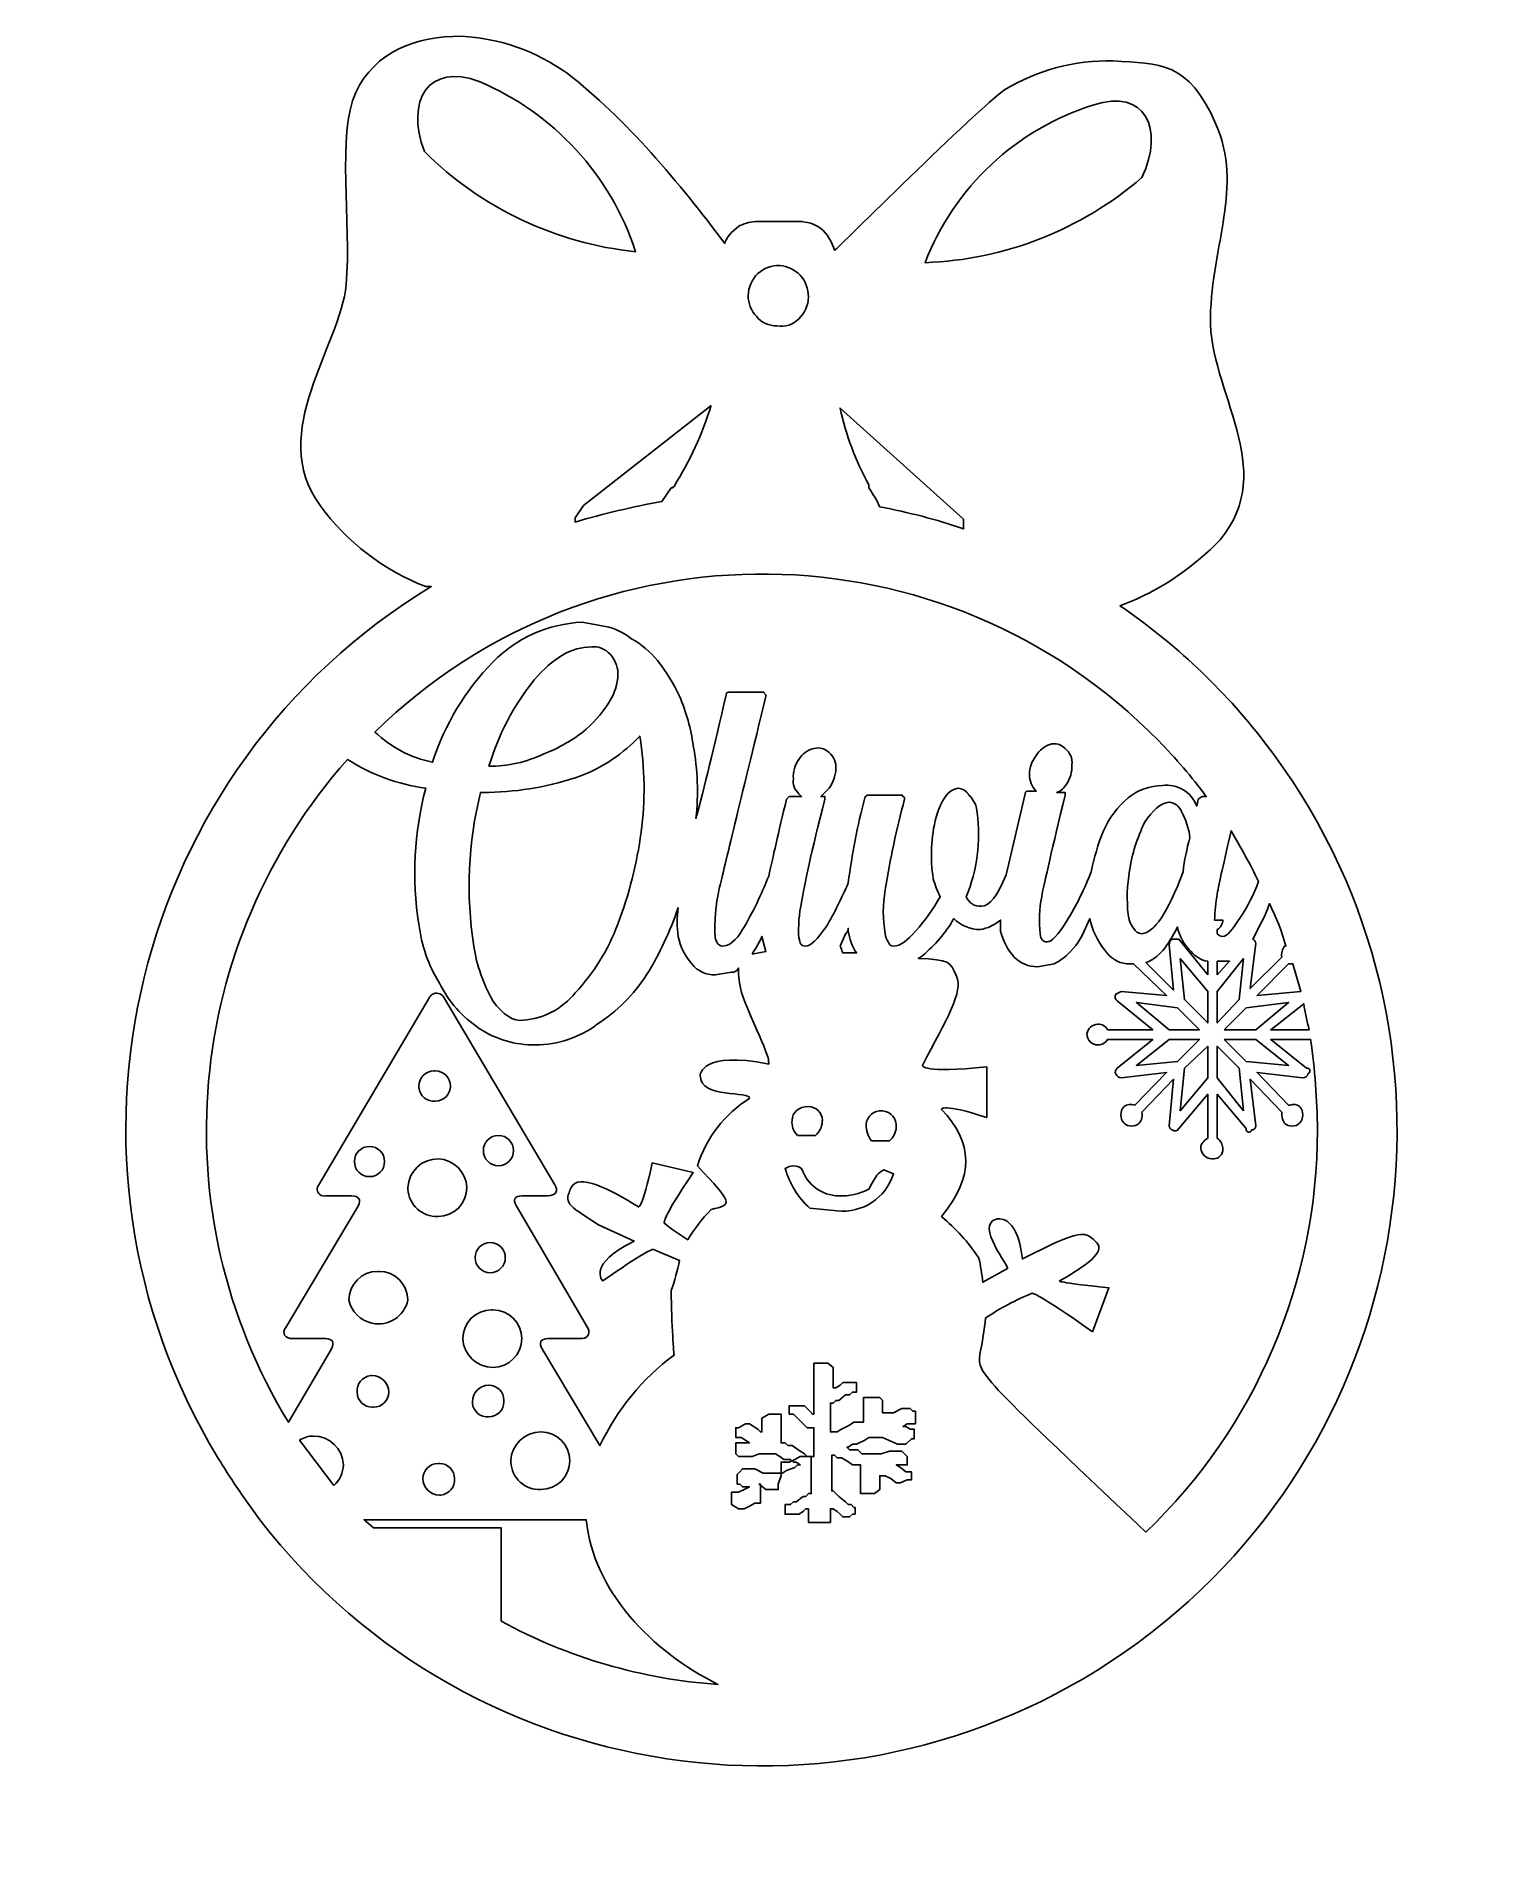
# Model space of a CAD drawing. Extents: x -6 to 99, y -6 to 126.
import ezdxf

# ---------------------------------------------------------------- set-up
doc = ezdxf.new("R2010")
doc.units = 0
doc.header["$MEASUREMENT"] = 0
doc.layers.add('LAYER_1', color=7, linetype='CONTINUOUS')

msp = doc.modelspace()

# ---------------------------------------------------------------- linework, layer by layer
at = {"layer": 'LAYER_1', "color": 178}
for points in [[(76.9, 58.9), (78.9, 56.5), (78.9, 54.2), (77.2, 55.9), (76.9, 58.9)], [(81.5, 58.9), (81.2, 55.9), (79.6, 54.2), (79.6, 56.5), (81.5, 58.9)], [(79.6, 57.7), (79.6, 58.7), (80.5, 58.7), (79.6, 57.7)], [(84.9, 58.5), (85.1, 58.5), (85.7, 56.5), (82.5, 56.2), (84.8, 58.5), (84.9, 58.5)], [(78.3, 53.7), (76.1, 53.7), (73.7, 55.7), (76.7, 55.3), (78.3, 53.7)], [(80.1, 53.7), (81.7, 55.3), (84.8, 55.7), (82.4, 53.7), (80.1, 53.7)], [(76.7, 51.4), (73.7, 51.1), (76.1, 53), (78.3, 53), (76.7, 51.4)], [(80.1, 53), (82.4, 53), (84.8, 51.1), (81.7, 51.4), (80.1, 53)], [(77.2, 50.9), (78.9, 52.5), (78.9, 50.2), (76.9, 47.8), (77.2, 50.9)], [(81.5, 47.8), (79.6, 50.2), (79.6, 52.5), (81.2, 50.9), (81.5, 47.8)], [(57.6, 25.2), (57.6, 25), (57, 25), (56.7, 24.8), (56.9, 24.8), (57.2, 24.6), (57.5, 24.6), (57.5, 23.9), (57.3, 23.9), (56.9, 23.5), (56.3, 23.5), (55.2, 24), (54.2, 24), (53.9, 23.8), (53.3, 23.5), (53, 23.5), (52.7, 23.3), (52.6, 23.3), (52.8, 23.1), (53.4, 23.1), (53.7, 22.8), (55.1, 22.8), (55.7, 23), (56.6, 23), (56.8, 22.8), (57, 22.6), (57, 22), (56.2, 22), (56.5, 21.8), (56.9, 21.5), (57.3, 21.5), (57.3, 20.9), (57, 20.9), (56.5, 20.7), (56.2, 20.7), (55.8, 21), (55.4, 21.2), (55, 21.2), (55, 20.2), (55, 20.2), (54.6, 19.9), (53.6, 19.9), (53.6, 22), (53, 22), (52.6, 22.3), (52.2, 22.5), (51.9, 22.5), (51.7, 22.7), (51.5, 22.7), (51.5, 20.1), (51.6, 20.1), (51.8, 19.9), (52, 19.7), (52.5, 19.3), (52.7, 19.1), (52.9, 19.1), (53.1, 18.9), (53.2, 18.9), (53.2, 18.4), (53, 18.4), (52.8, 18.2), (52.3, 18.2), (52.1, 18.4), (51.9, 18.6), (51.6, 18.8), (51.4, 18.8), (51.4, 17.8), (49.8, 17.8), (49.8, 18.8), (49.6, 18.8), (49.4, 18.6), (49.1, 18.4), (48.1, 18.4), (48.1, 19.1), (48.5, 19.1), (48.7, 19.3), (48.9, 19.3), (49.4, 19.7), (49.6, 19.7), (49.8, 19.9), (50, 19.9), (50, 22.6), (49.2, 22.6), (48.8, 22.4), (48.4, 22.2), (47.8, 22.2), (47.8, 21.2), (47.6, 20.6), (47.6, 20.2), (46.7, 20.2), (46.2, 20.6), (46.3, 20.6), (46.3, 19.2), (45.9, 19.2), (45.5, 19), (45.1, 18.8), (44.7, 18.8), (44.2, 19.1), (44.2, 19.1), (44.2, 20), (44.7, 20), (45.1, 20.2), (45.5, 20.4), (45, 20.4), (44.8, 20.6), (44.6, 20.6), (44.6, 21.3), (44.8, 21.5), (45, 21.7), (45.9, 21.7), (46.5, 21.4), (47.9, 21.4), (48.2, 21.6), (48.8, 21.8), (49, 22), (49.2, 22), (48.9, 22.2), (48.7, 22.2), (48.5, 22.4), (48, 22.4), (47.7, 22.6), (47.4, 22.8), (46.2, 22.8), (45.7, 22.6), (44.7, 22.6), (44.5, 22.8), (44.5, 23.6), (45.5, 23.6), (45.2, 23.8), (44.9, 24), (44.5, 24), (44.5, 24.7), (44.7, 24.7), (45.2, 25), (45.5, 25), (46.1, 24.6), (46.3, 24.4), (46.4, 24.4), (46.4, 25.4), (46.4, 25.4), (46.9, 25.7), (47.8, 25.7), (47.8, 23.6), (48.1, 23.6), (48.3, 23.4), (48.6, 23.4), (49.2, 23), (49.5, 22.8), (49.7, 22.6), (50.2, 22.6), (50.2, 24.7), (49.7, 24.7), (48.9, 25.5), (48.7, 25.7), (48.4, 25.7), (48.4, 26.3), (49.5, 26.3), (49.7, 26.1), (49.9, 25.9), (50.1, 25.7), (50.2, 25.7), (50.2, 29.4), (51.2, 29.4), (51.6, 29.1), (51.6, 29.1), (51.6, 28.9), (51.6, 28.9), (51.6, 27.6), (51.8, 27.6), (52.1, 27.8), (52.3, 28), (53.3, 28), (53.3, 27.3), (53, 27.3), (52.8, 27.1), (52.5, 27.1), (52, 26.7), (51.8, 26.7), (51.6, 26.5), (51.4, 26.5), (51.4, 26.3), (51.4, 26.3), (51.4, 24.4), (51.9, 24.4), (52.2, 24.6), (52.8, 24.9), (53.1, 25.1), (53.8, 25.1), (53.8, 26.9), (55, 26.9), (55.2, 26.7), (55.2, 26.7), (55.2, 25.8), (56, 25.8), (56.6, 26.1), (57.2, 26.1), (57.4, 25.9), (57.6, 25.9), (57.6, 25.4), (57.6, 25.2)]]:
    msp.add_lwpolyline(points, dxfattribs=at)
for points, knots in [([(72.5, 84.6), (72.5, 84.6), (73.3, 84.9), (73.3, 84.9), (73.3, 84.9), (73.3, 84.9), (73.3, 84.9), (75.75, 85.95), (77.96, 87.48), (79.8, 89.4), (84.1, 94.6), (79, 100.2), (79.1, 105.6), (79.2, 111), (81.5, 115.1), (79.5, 119.7), (77.5, 124.3), (75.4, 124.1), (72, 124.3), (69.22, 124.37), (66.48, 123.64), (64.1, 122.2), (62.1, 120.8), (51.8, 110.5), (51.7, 110.5), (51.52, 111.12), (51.18, 111.67), (50.7, 112.1), (50.23, 112.42), (49.67, 112.59), (49.1, 112.6), (49.1, 112.6), (46.1, 112.6), (46.1, 112.6), (45.65, 112.6), (45.21, 112.49), (44.8, 112.3), (44.2, 111.9), (43.7, 111.3), (43.7, 111), (40.4, 115.4), (36.5, 120.1), (32.2, 123.4), (29.94, 125.02), (27.27, 125.96), (24.5, 126.1), (21.2, 126.1), (18.2, 125), (16.8, 122), (15.4, 119), (16.5, 112.5), (16.1, 108), (15.7, 103.5), (10.3, 97.3), (14.2, 91.9), (16.15, 89.24), (18.82, 87.19), (21.9, 86), (21.9, 86), (22.3, 86), (22.3, 86), (0.48, 72.78), (-6.49, 44.37), (6.73, 22.55), (7.32, 21.57), (7.94, 20.63), (8.6, 19.7), (8.6, 19.7), (9.8, 18), (9.8, 18), (25.46, -2.21), (54.54, -5.9), (74.76, 9.76), (94.97, 25.42), (98.66, 54.5), (83, 74.72), (80.04, 78.54), (76.49, 81.87), (72.5, 84.6)], [0, 0, 0, 0, 1, 1, 1, 2, 2, 2, 3, 3, 3, 4, 4, 4, 5, 5, 5, 6, 6, 6, 7, 7, 7, 8, 8, 8, 9, 9, 9, 10, 10, 10, 11, 11, 11, 12, 12, 12, 13, 13, 13, 14, 14, 14, 15, 15, 15, 16, 16, 16, 17, 17, 17, 18, 18, 18, 19, 19, 19, 20, 20, 20, 21, 21, 21, 22, 22, 22, 23, 23, 23, 24, 24, 24, 25, 25, 25, 26, 26, 26, 26]), ([(21.8, 117.7), (20.4, 121.4), (22.1, 124.2), (25.8, 122.8), (31.22, 120.51), (35.38, 115.99), (37.2, 110.4), (31.38, 111), (25.95, 113.58), (21.8, 117.7)], [0, 0, 0, 0, 1, 1, 1, 2, 2, 2, 3, 3, 3, 3]), ([(70.6, 121.1), (74.3, 122.3), (75.8, 119.4), (74.1, 115.8), (69.69, 112), (64.12, 109.81), (58.3, 109.6), (60.42, 115.11), (64.96, 119.35), (70.6, 121.1)], [0, 0, 0, 0, 1, 1, 1, 2, 2, 2, 3, 3, 3, 3]), ([(46.1, 108.8), (46.54, 109.2), (47.11, 109.41), (47.7, 109.4), (48.26, 109.34), (48.79, 109.09), (49.2, 108.7), (49.58, 108.25), (49.79, 107.69), (49.8, 107.1), (49.78, 106.5), (49.53, 105.93), (49.1, 105.5), (48.68, 105.08), (48.08, 104.89), (47.5, 105), (46.92, 104.98), (46.36, 105.24), (46, 105.7), (45.62, 106.11), (45.4, 106.64), (45.4, 107.2), (45.42, 107.8), (45.67, 108.37), (46.1, 108.8)], [0, 0, 0, 0, 1, 1, 1, 2, 2, 2, 3, 3, 3, 4, 4, 4, 5, 5, 5, 6, 6, 6, 7, 7, 7, 8, 8, 8, 8]), ([(42.7, 99.2), (42.07, 97.12), (41.16, 95.14), (40, 93.3), (39.94, 93.3), (39.9, 93.26), (39.9, 93.2), (39.9, 93.2), (39.8, 93.2), (39.8, 93.2), (39.8, 93.2), (39.1, 92.2), (39.1, 92.2), (36.98, 91.81), (34.87, 91.31), (32.8, 90.7), (32.8, 90.7), (32.8, 91), (32.8, 91), (32.8, 91), (33.4, 91.9), (33.4, 91.9), (33.4, 91.9), (42.7, 99.2), (42.7, 99.2)], [0, 0, 0, 0, 1, 1, 1, 2, 2, 2, 3, 3, 3, 4, 4, 4, 5, 5, 5, 6, 6, 6, 7, 7, 7, 8, 8, 8, 8]), ([(61.1, 90.9), (61.1, 90.9), (61.1, 90.2), (61.1, 90.2), (59.11, 90.89), (57.07, 91.42), (55, 91.8), (54.77, 92.29), (54.5, 92.76), (54.2, 93.2), (54.2, 93.2), (54.2, 93.4), (54.2, 93.4), (53.24, 95.16), (52.53, 97.04), (52.1, 99), (52.1, 99), (61.1, 90.9), (61.1, 90.9)], [0, 0, 0, 0, 1, 1, 1, 2, 2, 2, 3, 3, 3, 4, 4, 4, 5, 5, 5, 6, 6, 6, 6]), ([(56, 59.8), (55.8, 59.8), (55.7, 59.9), (55.6, 60.1), (55.49, 60.28), (55.42, 60.49), (55.4, 60.7), (55.2, 61.76), (55.2, 62.84), (55.4, 63.9), (55.75, 66.12), (56.21, 68.33), (56.8, 70.5), (56.8, 70.6), (56.8, 70.7), (56.7, 70.7), (56.6, 70.7), (56.7, 70.8), (56.6, 70.8), (56.6, 70.8), (54.2, 70.8), (54.2, 70.8), (54.1, 70.8), (54, 70.8), (53.9, 70.6), (53.37, 68.56), (52.97, 66.49), (52.7, 64.4), (52.7, 64.4), (52.7, 64.4), (52.7, 64.4), (52.23, 63.3), (51.69, 62.24), (51.1, 61.2), (50.4, 60.3), (50, 59.8), (49.6, 59.8), (49.2, 59.8), (49.2, 60), (49.1, 60.4), (49.04, 61.27), (49.1, 62.15), (49.3, 63), (49.5, 64.2), (50, 66.7), (51, 70.5), (51, 70.5), (51, 70.7), (51, 70.7), (51, 70.7), (50.7, 70.7), (50.7, 70.7), (50.7, 70.7), (51.3, 71.3), (51.3, 71.3), (51.59, 71.71), (51.77, 72.2), (51.8, 72.7), (51.84, 73.16), (51.65, 73.61), (51.3, 73.9), (51.02, 74.2), (50.59, 74.31), (50.2, 74.2), (49.74, 74.1), (49.34, 73.81), (49.1, 73.4), (48.8, 73), (48.66, 72.5), (48.7, 72), (48.63, 71.59), (48.78, 71.17), (49.1, 70.9), (49.1, 70.9), (49.3, 70.7), (49.3, 70.7), (49.3, 70.7), (48.4, 70.7), (48.4, 70.7), (48.4, 70.7), (48.2, 70.5), (48.2, 70.5), (47.6, 68.1), (47.2, 66.2), (46.9, 64.9), (46.37, 63.55), (45.73, 62.25), (45, 61), (44.53, 60.2), (44.03, 59.8), (43.5, 59.8), (43.3, 59.8), (43.1, 60), (43, 60.4), (42.93, 61.61), (43.03, 62.82), (43.3, 64), (43.7, 65.6), (44.8, 70.3), (46.7, 78), (46.7, 78.1), (46.7, 78.1), (46.6, 78.2), (46.5, 78.3), (46.6, 78.3), (46.5, 78.3), (46.5, 78.3), (44.1, 78.3), (44.1, 78.3), (43.9, 78.3), (43.8, 78.3), (43.8, 78.1), (42.9, 74.3), (42.2, 71.3), (41.6, 69.1), (41.79, 70.87), (41.72, 72.65), (41.4, 74.4), (41.23, 75.64), (40.9, 76.85), (40.4, 78), (39.97, 78.93), (39.44, 79.8), (38.8, 80.6), (38.27, 81.24), (37.62, 81.78), (36.9, 82.2), (36.34, 82.64), (35.69, 82.95), (35, 83.1), (35, 83.1), (33.3, 83.4), (33.3, 83.4), (30.84, 83.29), (28.52, 82.26), (26.8, 80.5), (24.79, 78.44), (23.28, 75.94), (22.4, 73.2), (20.82, 73.51), (19.36, 74.28), (18.2, 75.4), (34.15, 91), (59.73, 90.71), (75.33, 74.75), (76.58, 73.48), (77.73, 72.13), (78.8, 70.7), (78.8, 70.7), (78.5, 70.7), (78.5, 70.7), (78.5, 70.7), (78.2, 70.5), (78.2, 70.5), (78.19, 70.33), (78.15, 70.16), (78.1, 70), (77.73, 71.03), (76.68, 71.66), (75.6, 71.5), (74.69, 71.49), (73.81, 71.18), (73.1, 70.6), (72.33, 69.94), (71.72, 69.12), (71.3, 68.2), (70.91, 67.23), (70.61, 66.23), (70.4, 65.2), (70.4, 65.2), (70.4, 65.2), (70.4, 65.2), (69.92, 63.94), (69.32, 62.74), (68.6, 61.6), (68, 60.6), (67.5, 60.1), (67.2, 60.1), (66.9, 60.1), (66.7, 60.3), (66.7, 60.7), (66.59, 61.6), (66.62, 62.51), (66.8, 63.4), (67, 64.5), (67.6, 67), (68.5, 70.8), (68.5, 70.8), (68.5, 71), (68.5, 71), (68.5, 71), (67.9, 71), (67.9, 71), (68.2, 71.11), (68.45, 71.32), (68.6, 71.6), (68.88, 72.01), (69.02, 72.5), (69, 73), (69.06, 73.46), (68.87, 73.92), (68.5, 74.2), (68.22, 74.5), (67.79, 74.61), (67.4, 74.5), (66.98, 74.36), (66.63, 74.07), (66.4, 73.7), (66.09, 73.3), (65.91, 72.81), (65.9, 72.3), (65.9, 71.85), (66.08, 71.42), (66.4, 71.1), (66.4, 71.1), (65.9, 71.1), (65.9, 71.1), (65.7, 71.1), (65.6, 71.1), (65.6, 70.9), (65.6, 70.9), (64.2, 65), (64.2, 65), (63.6, 63.5), (63, 62.7), (62.4, 62.7), (61.92, 62.67), (61.47, 62.95), (61.3, 63.4), (62.1, 65.33), (62.37, 67.43), (62.1, 69.5), (62.07, 69.99), (61.85, 70.46), (61.5, 70.8), (61.33, 71.09), (61.03, 71.28), (60.7, 71.3), (60, 71.2), (59.5, 70.5), (59.1, 69.2), (58.73, 67.73), (58.66, 66.2), (58.9, 64.7), (59.02, 64.25), (59.19, 63.82), (59.4, 63.4), (58.91, 62.5), (58.3, 61.66), (57.6, 60.9), (57, 60.2), (56.5, 59.8), (56, 59.8)], [0, 0, 0, 0, 1, 1, 1, 2, 2, 2, 3, 3, 3, 4, 4, 4, 5, 5, 5, 6, 6, 6, 7, 7, 7, 8, 8, 8, 9, 9, 9, 10, 10, 10, 11, 11, 11, 12, 12, 12, 13, 13, 13, 14, 14, 14, 15, 15, 15, 16, 16, 16, 17, 17, 17, 18, 18, 18, 19, 19, 19, 20, 20, 20, 21, 21, 21, 22, 22, 22, 23, 23, 23, 24, 24, 24, 25, 25, 25, 26, 26, 26, 27, 27, 27, 28, 28, 28, 29, 29, 29, 30, 30, 30, 31, 31, 31, 32, 32, 32, 33, 33, 33, 34, 34, 34, 35, 35, 35, 36, 36, 36, 37, 37, 37, 38, 38, 38, 39, 39, 39, 40, 40, 40, 41, 41, 41, 42, 42, 42, 43, 43, 43, 44, 44, 44, 45, 45, 45, 46, 46, 46, 47, 47, 47, 48, 48, 48, 49, 49, 49, 50, 50, 50, 51, 51, 51, 52, 52, 52, 53, 53, 53, 54, 54, 54, 55, 55, 55, 56, 56, 56, 57, 57, 57, 58, 58, 58, 59, 59, 59, 60, 60, 60, 61, 61, 61, 62, 62, 62, 63, 63, 63, 64, 64, 64, 65, 65, 65, 66, 66, 66, 67, 67, 67, 68, 68, 68, 69, 69, 69, 70, 70, 70, 71, 71, 71, 72, 72, 72, 73, 73, 73, 74, 74, 74, 75, 75, 75, 76, 76, 76, 77, 77, 77, 78, 78, 78, 79, 79, 79, 80, 80, 80, 81, 81, 81, 82, 82, 82, 83, 83, 83, 84, 84, 84, 84]), ([(26.5, 72.9), (27.19, 75.19), (28.31, 77.33), (29.8, 79.2), (31.2, 80.8), (32.5, 81.6), (34, 81.6), (34.44, 81.65), (34.88, 81.5), (35.2, 81.2), (35.57, 80.86), (35.82, 80.4), (35.9, 79.9), (35.95, 79.17), (35.78, 78.43), (35.4, 77.8), (34.92, 76.98), (34.31, 76.24), (33.6, 75.6), (32.67, 74.84), (31.62, 74.23), (30.5, 73.8), (29.25, 73.21), (27.88, 72.9), (26.5, 72.9)], [0, 0, 0, 0, 1, 1, 1, 2, 2, 2, 3, 3, 3, 4, 4, 4, 5, 5, 5, 6, 6, 6, 7, 7, 7, 8, 8, 8, 8]), ([(26.5, 71), (28.78, 71.05), (31.04, 71.45), (33.2, 72.2), (34.83, 72.84), (36.3, 73.83), (37.5, 75.1), (37.88, 72.78), (37.92, 70.43), (37.6, 68.1), (37.3, 65.81), (36.72, 63.56), (35.9, 61.4), (35.21, 59.54), (34.16, 57.84), (32.8, 56.4), (31.87, 55.23), (30.49, 54.5), (29, 54.4), (28.3, 54.3), (27.5, 54.8), (26.8, 55.8), (26.09, 57.04), (25.62, 58.39), (25.4, 59.8), (24.82, 63.53), (24.99, 67.34), (25.9, 71), (25.9, 71), (26.5, 71), (26.5, 71)], [0, 0, 0, 0, 1, 1, 1, 2, 2, 2, 3, 3, 3, 4, 4, 4, 5, 5, 5, 6, 6, 6, 7, 7, 7, 8, 8, 8, 9, 9, 9, 10, 10, 10, 10]), ([(42.7, 40.6), (42.05, 39.93), (41.48, 39.2), (41, 38.4), (40.41, 38.76), (39.84, 39.16), (39.3, 39.6), (39.3, 39.6), (39, 39.8), (41.4, 43.3), (41.4, 43.3), (38.4, 44), (38.4, 44), (37.7, 40.6), (37.4, 40.8), (37.4, 40.8), (35.3, 42.1), (33, 43.3), (32.5, 42.2), (32, 41.1), (32.1, 41), (34.5, 39.5), (34.5, 39.5), (37.1, 38.3), (37.1, 38.3), (33.6, 36.6), (34.8, 35.4), (34.8, 35.4), (34.8, 35.4), (38.2, 37.8), (38.5, 37.7), (38.5, 37.7), (40.4, 36.9), (40.4, 36.9), (40.25, 36.15), (40.05, 35.42), (39.8, 34.7), (39.8, 32.2), (40, 30), (40, 30), (37.68, 28.28), (35.83, 26.01), (34.6, 23.4), (34.6, 23.4), (30.4, 30.4), (30.4, 30.4), (30.1, 30.9), (30.3, 31.2), (30.8, 31.2), (30.8, 31.2), (33.3, 31.2), (33.3, 31.2), (33.58, 31.2), (33.8, 31.42), (33.8, 31.7), (33.8, 31.81), (33.76, 31.91), (33.7, 32), (33.7, 32), (28.5, 40.9), (28.5, 40.9), (28.2, 41.3), (28.4, 41.6), (28.9, 41.6), (28.9, 41.6), (30.8, 41.6), (30.8, 41.6), (31.4, 41.6), (31.6, 42), (31.3, 42.4), (31.3, 42.4), (23.2, 56.1), (23.2, 56.1), (23.02, 56.38), (22.64, 56.45), (22.37, 56.27), (22.3, 56.22), (22.24, 56.17), (22.2, 56.1), (22.2, 56.1), (14.1, 42.4), (14.1, 42.4), (13.93, 42.18), (13.96, 41.87), (14.18, 41.7), (14.3, 41.6), (14.45, 41.57), (14.6, 41.6), (14.6, 41.6), (16.5, 41.6), (16.5, 41.6), (17, 41.6), (17.2, 41.3), (17, 40.9), (17, 40.9), (11.7, 32), (11.7, 32), (11.4, 31.6), (11.6, 31.2), (12.2, 31.2), (12.2, 31.2), (14.6, 31.2), (14.6, 31.2), (15.1, 31.2), (15.3, 30.9), (15, 30.4), (15, 30.4), (11.9, 25.1), (11.9, 25.1), (2.54, 40.39), (4.29, 60), (16.2, 73.4), (17.92, 72.29), (19.87, 71.58), (21.9, 71.3), (21.04, 68.07), (20.87, 64.7), (21.4, 61.4), (21.58, 59.87), (22.09, 58.41), (22.9, 57.1), (23.56, 55.76), (24.56, 54.63), (25.8, 53.8), (27.02, 53), (28.44, 52.58), (29.9, 52.6), (31.52, 52.61), (33.1, 53.13), (34.4, 54.1), (35.84, 55.04), (37.06, 56.26), (38, 57.7), (38.95, 59.24), (39.72, 60.89), (40.3, 62.6), (40.2, 61.9), (40.2, 61.2), (40.3, 60.5), (40.45, 59.76), (40.79, 59.06), (41.3, 58.5), (41.71, 57.98), (42.34, 57.68), (43, 57.7), (43, 57.7), (44.2, 57.9), (44.2, 57.9), (44.41, 57.88), (44.61, 58), (44.7, 58.2), (44.69, 57.23), (44.89, 56.28), (45.3, 55.4), (46.9, 51.7), (46.9, 51.7), (46.9, 51.2), (42, 52.2), (41.9, 50.4), (41.9, 50.4), (41.9, 48.6), (45.6, 49.3), (45.5, 48.7), (43.7, 47.56), (42.35, 45.83), (41.7, 43.8), (44.3, 41), (44.3, 41), (42.7, 40.6)], [0, 0, 0, 0, 1, 1, 1, 2, 2, 2, 3, 3, 3, 4, 4, 4, 5, 5, 5, 6, 6, 6, 7, 7, 7, 8, 8, 8, 9, 9, 9, 10, 10, 10, 11, 11, 11, 12, 12, 12, 13, 13, 13, 14, 14, 14, 15, 15, 15, 16, 16, 16, 17, 17, 17, 18, 18, 18, 19, 19, 19, 20, 20, 20, 21, 21, 21, 22, 22, 22, 23, 23, 23, 24, 24, 24, 25, 25, 25, 26, 26, 26, 27, 27, 27, 28, 28, 28, 29, 29, 29, 30, 30, 30, 31, 31, 31, 32, 32, 32, 33, 33, 33, 34, 34, 34, 35, 35, 35, 36, 36, 36, 37, 37, 37, 38, 38, 38, 39, 39, 39, 40, 40, 40, 41, 41, 41, 42, 42, 42, 43, 43, 43, 44, 44, 44, 45, 45, 45, 46, 46, 46, 47, 47, 47, 48, 48, 48, 49, 49, 49, 50, 50, 50, 51, 51, 51, 52, 52, 52, 53, 53, 53, 54, 54, 54, 55, 55, 55, 56, 56, 56, 56]), ([(77.6, 67.7), (77.37, 66.88), (77.2, 66.05), (77.1, 65.2), (76, 62.2), (75, 60.8), (74.1, 60.7), (73.84, 60.71), (73.61, 60.87), (73.5, 61.1), (73.27, 61.39), (73.13, 61.74), (73.1, 62.1), (72.99, 63.17), (73.02, 64.24), (73.2, 65.3), (73.39, 66.52), (73.76, 67.7), (74.3, 68.8), (74.9, 69.7), (75.4, 70.2), (76.1, 70.3), (76.5, 70.23), (76.84, 69.97), (77, 69.6), (77.32, 69.01), (77.52, 68.37), (77.6, 67.7)], [0, 0, 0, 0, 1, 1, 1, 2, 2, 2, 3, 3, 3, 4, 4, 4, 5, 5, 5, 6, 6, 6, 7, 7, 7, 8, 8, 8, 9, 9, 9, 9]), ([(79.6, 63.6), (79.7, 64.4), (80.1, 65.9), (80.6, 68.2), (81.3, 67), (82, 65.8), (82.6, 64.5), (82.27, 63.59), (81.83, 62.71), (81.3, 61.9), (80.7, 61), (80.3, 60.5), (80, 60.5), (79.84, 60.5), (79.69, 60.57), (79.6, 60.7), (79.6, 60.7), (79.6, 61), (79.6, 61), (79.85, 61.14), (80, 61.41), (80, 61.7), (80, 61.7), (79.4, 61.7), (79.4, 61.7), (79.42, 62.34), (79.49, 62.97), (79.6, 63.6), (79.6, 63.6), (79.6, 63.6), (79.6, 63.6)], [0, 0, 0, 0, 1, 1, 1, 2, 2, 2, 3, 3, 3, 4, 4, 4, 5, 5, 5, 6, 6, 6, 7, 7, 7, 8, 8, 8, 9, 9, 9, 10, 10, 10, 10]), ([(83.4, 62.9), (83.9, 61.91), (84.3, 60.87), (84.6, 59.8), (84.6, 59.8), (84.5, 59.8), (84.5, 59.8), (84.33, 59.57), (84.26, 59.28), (84.3, 59), (84.3, 59), (82, 56.7), (82, 56.7), (82, 56.7), (82.4, 60), (82.4, 60), (82.4, 60.1), (82.3, 60.3), (82.2, 60.3), (82.2, 60.3), (82.8, 61.5), (82.8, 61.5), (83.04, 61.95), (83.24, 62.42), (83.4, 62.9), (83.4, 62.9), (83.4, 62.9), (83.4, 62.9)], [0, 0, 0, 0, 1, 1, 1, 2, 2, 2, 3, 3, 3, 4, 4, 4, 5, 5, 5, 6, 6, 6, 7, 7, 7, 8, 8, 8, 9, 9, 9, 9]), ([(52.1, 59.8), (52.1, 59.8), (52.5, 60.7), (52.5, 60.7), (52.63, 60.79), (52.7, 60.94), (52.7, 61.1), (52.7, 61.1), (52.7, 60.9), (52.7, 60.9), (52.78, 60.33), (52.98, 59.78), (53.3, 59.3), (53.3, 59.3), (52.3, 59.3), (52.3, 59.3), (52.2, 59.5), (52.2, 59.7), (52.1, 59.8)], [0, 0, 0, 0, 1, 1, 1, 2, 2, 2, 3, 3, 3, 4, 4, 4, 5, 5, 5, 6, 6, 6, 6]), ([(80, 45.1), (79.97, 45.38), (79.83, 45.63), (79.6, 45.8), (79.6, 45.8), (79.6, 49), (79.6, 49), (79.6, 49), (81.7, 46.5), (81.7, 46.5), (81.67, 46.39), (81.74, 46.28), (81.85, 46.25), (81.96, 46.22), (82.07, 46.29), (82.1, 46.4), (82.1, 46.4), (82.1, 46.4), (82.1, 46.4), (82.27, 46.4), (82.4, 46.53), (82.4, 46.7), (82.4, 46.7), (82.4, 46.7), (82.4, 46.7), (82.4, 46.7), (82, 50.1), (82, 50.1), (82, 50.1), (84.3, 47.7), (84.3, 47.7), (84.3, 47.7), (84.3, 47.7), (84.3, 47.7), (84.28, 47.42), (84.35, 47.14), (84.5, 46.9), (84.81, 46.61), (85.29, 46.61), (85.6, 46.9), (85.91, 47.24), (85.91, 47.76), (85.6, 48.1), (85.41, 48.28), (85.13, 48.32), (84.9, 48.2), (84.9, 48.2), (84.8, 48.2), (84.8, 48.2), (84.8, 48.2), (82.5, 50.6), (82.5, 50.6), (82.5, 50.6), (85.8, 50.2), (85.8, 50.2), (86, 50.2), (86.2, 50.3), (86.2, 50.5), (86.2, 50.5), (86.2, 50.5), (86.2, 50.5), (86.31, 50.53), (86.38, 50.64), (86.35, 50.75), (86.32, 50.86), (86.21, 50.93), (86.1, 50.9), (86.1, 50.9), (83.5, 53), (83.5, 53), (83.5, 53), (86.4, 53), (86.4, 53), (86.72, 50.81), (86.88, 48.61), (86.9, 46.4), (86.91, 35.34), (82.39, 24.75), (74.4, 17.1), (62.1, 28.7), (62.1, 28.7), (62.3, 30.1), (62.49, 30.96), (62.62, 31.83), (62.7, 32.7), (63.77, 33.41), (64.91, 34.02), (66.1, 34.5), (66.1, 34.5), (66.4, 34.6), (70.5, 31.7), (70.5, 31.7), (71.7, 34.9), (71.7, 34.9), (67.8, 35.3), (68.1, 35.4), (68.1, 35.4), (70, 36.5), (71.5, 37.5), (70.8, 38.2), (70.1, 38.9), (69.9, 39.1), (67.6, 38.1), (67.6, 38.1), (65.4, 37), (65.4, 37), (65, 40.4), (63.5, 39.9), (63.5, 39.9), (61.9, 39.5), (64.5, 36.4), (64.3, 36.3), (64.3, 36.3), (62.5, 35.3), (62.5, 35.3), (62.45, 35.91), (62.35, 36.51), (62.2, 37.1), (61.44, 38.22), (60.53, 39.23), (59.5, 40.1), (61.9, 43), (61.8, 45.5), (59.5, 47.9), (59.5, 47.9), (59.5, 48.4), (62.8, 47.3), (62.8, 47.3), (62.8, 51), (62.8, 51), (58.1, 50.5), (58.1, 51.1), (58.1, 51.1), (59.9, 54.5), (61.1, 56.5), (60.6, 57.6), (60.1, 58.7), (60.1, 58.8), (57.8, 58.9), (57.8, 58.9), (58.1, 59.1), (58.1, 59.1), (59.02, 59.86), (59.8, 60.77), (60.4, 61.8), (60.91, 61.31), (61.59, 61.02), (62.3, 61), (62.86, 61.09), (63.38, 61.33), (63.8, 61.7), (63.8, 61.7), (63.8, 60.9), (63.8, 60.9), (63.97, 60.19), (64.31, 59.54), (64.8, 59), (65.24, 58.54), (65.86, 58.29), (66.5, 58.3), (66.5, 58.3), (67.7, 58.5), (67.7, 58.5), (68.06, 58.69), (68.4, 58.92), (68.7, 59.2), (69.26, 59.74), (69.7, 60.38), (70, 61.1), (70, 61.1), (70.3, 61.8), (70.3, 61.8), (70.48, 60.96), (70.86, 60.17), (71.4, 59.5), (71.77, 58.95), (72.35, 58.59), (73, 58.5), (73, 58.5), (73.5, 58.5), (73.5, 58.5), (73.5, 58.5), (75.9, 56.2), (75.9, 56.2), (75.9, 56.2), (72.6, 56.5), (72.6, 56.5), (72.6, 56.5), (72.2, 56.3), (72.2, 56.3), (72.2, 56.3), (72.2, 56.3), (72.2, 56.3), (72.11, 56.13), (72.15, 55.92), (72.3, 55.8), (72.3, 55.8), (74.9, 53.7), (74.9, 53.7), (74.9, 53.7), (71.6, 53.7), (71.6, 53.7), (71.47, 53.97), (71.19, 54.13), (70.9, 54.1), (70.49, 54.1), (70.15, 53.8), (70.1, 53.4), (70.1, 52.96), (70.46, 52.6), (70.9, 52.6), (70.9, 52.6), (70.9, 52.6), (70.9, 52.6), (71.19, 52.6), (71.46, 52.75), (71.6, 53), (71.6, 53), (74.9, 53), (74.9, 53), (74.9, 53), (72.3, 50.9), (72.3, 50.9), (72.2, 50.8), (72.1, 50.6), (72.2, 50.5), (72.2, 50.5), (72.2, 50.5), (72.2, 50.5), (72.3, 50.3), (72.4, 50.2), (72.6, 50.2), (72.6, 50.2), (75.9, 50.6), (75.9, 50.6), (75.9, 50.6), (73.6, 48.2), (73.6, 48.2), (73.6, 48.2), (73.6, 48.2), (73.6, 48.2), (73.33, 48.31), (73.03, 48.28), (72.8, 48.1), (72.49, 47.76), (72.49, 47.24), (72.8, 46.9), (73.11, 46.61), (73.59, 46.61), (73.9, 46.9), (74.09, 47.12), (74.17, 47.42), (74.1, 47.7), (74.1, 47.7), (76.4, 50.1), (76.4, 50.1), (76.4, 50.1), (76.1, 46.7), (76.1, 46.7), (76.1, 46.6), (76.2, 46.4), (76.3, 46.4), (76.3, 46.4), (76.3, 46.4), (76.3, 46.4), (76.5, 46.3), (76.7, 46.3), (76.8, 46.5), (76.8, 46.5), (78.9, 49), (78.9, 49), (78.9, 49), (78.9, 45.8), (78.9, 45.8), (78.6, 45.6), (78.4, 45.4), (78.4, 45.1), (78.4, 44.66), (78.76, 44.3), (79.2, 44.3), (79.2, 44.3), (79.2, 44.3), (79.2, 44.3), (79.58, 44.24), (79.94, 44.5), (80, 44.88), (80.01, 44.95), (80.01, 45.03), (80, 45.1)], [0, 0, 0, 0, 1, 1, 1, 2, 2, 2, 3, 3, 3, 4, 4, 4, 5, 5, 5, 6, 6, 6, 7, 7, 7, 8, 8, 8, 9, 9, 9, 10, 10, 10, 11, 11, 11, 12, 12, 12, 13, 13, 13, 14, 14, 14, 15, 15, 15, 16, 16, 16, 17, 17, 17, 18, 18, 18, 19, 19, 19, 20, 20, 20, 21, 21, 21, 22, 22, 22, 23, 23, 23, 24, 24, 24, 25, 25, 25, 26, 26, 26, 27, 27, 27, 28, 28, 28, 29, 29, 29, 30, 30, 30, 31, 31, 31, 32, 32, 32, 33, 33, 33, 34, 34, 34, 35, 35, 35, 36, 36, 36, 37, 37, 37, 38, 38, 38, 39, 39, 39, 40, 40, 40, 41, 41, 41, 42, 42, 42, 43, 43, 43, 44, 44, 44, 45, 45, 45, 46, 46, 46, 47, 47, 47, 48, 48, 48, 49, 49, 49, 50, 50, 50, 51, 51, 51, 52, 52, 52, 53, 53, 53, 54, 54, 54, 55, 55, 55, 56, 56, 56, 57, 57, 57, 58, 58, 58, 59, 59, 59, 60, 60, 60, 61, 61, 61, 62, 62, 62, 63, 63, 63, 64, 64, 64, 65, 65, 65, 66, 66, 66, 67, 67, 67, 68, 68, 68, 69, 69, 69, 70, 70, 70, 71, 71, 71, 72, 72, 72, 73, 73, 73, 74, 74, 74, 75, 75, 75, 76, 76, 76, 77, 77, 77, 78, 78, 78, 79, 79, 79, 80, 80, 80, 81, 81, 81, 82, 82, 82, 83, 83, 83, 84, 84, 84, 85, 85, 85, 86, 86, 86, 87, 87, 87, 88, 88, 88, 89, 89, 89, 90, 90, 90, 91, 91, 91, 92, 92, 92, 93, 93, 93, 94, 94, 94, 95, 95, 95, 96, 96, 96, 96]), ([(78.9, 57.7), (78.9, 57.7), (76.8, 60.3), (76.8, 60.3), (76.8, 60.3), (76.3, 60.3), (76.3, 60.3), (76.17, 60.21), (76.1, 60.06), (76.1, 59.9), (76.1, 59.9), (76.4, 56.6), (76.4, 56.6), (76.4, 56.6), (74.4, 58.6), (74.4, 58.6), (75.3, 58.9), (76, 59.8), (76.7, 61.2), (76.7, 61.2), (76.7, 61.2), (76.7, 61.2), (76.83, 60.51), (77.18, 59.87), (77.7, 59.4), (78, 59.02), (78.43, 58.77), (78.9, 58.7), (78.9, 58.7), (78.9, 57.7), (78.9, 57.7)], [0, 0, 0, 0, 1, 1, 1, 2, 2, 2, 3, 3, 3, 4, 4, 4, 5, 5, 5, 6, 6, 6, 7, 7, 7, 8, 8, 8, 9, 9, 9, 10, 10, 10, 10]), ([(45.7, 59.2), (45.9, 59.6), (46.2, 60), (46.4, 60.5), (46.4, 60.5), (46.4, 60.5), (46.4, 60.5), (46.4, 60.5), (46.7, 59.4), (46.7, 59.4), (46.7, 59.4), (45.7, 59.2), (45.7, 59.2)], [0, 0, 0, 0, 1, 1, 1, 2, 2, 2, 3, 3, 3, 4, 4, 4, 4]), ([(86.3, 53.7), (86.3, 53.7), (83.5, 53.7), (83.5, 53.7), (83.5, 53.7), (85.9, 55.6), (85.9, 55.6), (86, 54.96), (86.13, 54.32), (86.3, 53.7)], [0, 0, 0, 0, 1, 1, 1, 2, 2, 2, 3, 3, 3, 3]), ([(21.4, 49.6), (21.4, 50.21), (21.89, 50.7), (22.5, 50.7), (22.53, 50.7), (22.57, 50.7), (22.6, 50.7), (23.21, 50.7), (23.7, 50.21), (23.7, 49.6), (23.7, 48.99), (23.21, 48.5), (22.6, 48.5), (22.6, 48.5), (22.6, 48.5), (22.6, 48.5), (22, 48.44), (21.46, 48.89), (21.4, 49.5), (21.4, 49.53), (21.4, 49.57), (21.4, 49.6)], [0, 0, 0, 0, 1, 1, 1, 2, 2, 2, 3, 3, 3, 4, 4, 4, 5, 5, 5, 6, 6, 6, 7, 7, 7, 7]), ([(48.6, 47.1), (48.6, 47.7), (49.1, 48.1), (49.8, 48.1), (50.35, 48.1), (50.8, 47.66), (50.81, 47.11), (50.81, 47.07), (50.8, 47.03), (50.8, 47), (50.78, 46.61), (50.6, 46.25), (50.3, 46), (50.3, 46), (49, 46), (49, 46), (48.7, 46.28), (48.55, 46.69), (48.6, 47.1)], [0, 0, 0, 0, 1, 1, 1, 2, 2, 2, 3, 3, 3, 4, 4, 4, 5, 5, 5, 6, 6, 6, 6]), ([(54, 46.8), (54.05, 47.41), (54.59, 47.85), (55.19, 47.8), (55.19, 47.8), (55.2, 47.8), (55.2, 47.8), (55.81, 47.75), (56.25, 47.21), (56.2, 46.61), (56.2, 46.61), (56.2, 46.6), (56.2, 46.6), (56.17, 46.21), (55.99, 45.86), (55.7, 45.6), (55.7, 45.6), (54.4, 45.6), (54.4, 45.6), (54.13, 45.94), (53.99, 46.37), (54, 46.8)], [0, 0, 0, 0, 1, 1, 1, 2, 2, 2, 3, 3, 3, 4, 4, 4, 5, 5, 5, 6, 6, 6, 7, 7, 7, 7]), ([(17.8, 43), (17.19, 43), (16.7, 43.49), (16.7, 44.1), (16.7, 44.71), (17.19, 45.2), (17.8, 45.2), (17.8, 45.2), (17.8, 45.2), (17.8, 45.2), (18.41, 45.2), (18.9, 44.71), (18.9, 44.1), (18.9, 43.49), (18.41, 43), (17.8, 43), (17.8, 43), (17.8, 43), (17.8, 43)], [0, 0, 0, 0, 1, 1, 1, 2, 2, 2, 3, 3, 3, 4, 4, 4, 5, 5, 5, 6, 6, 6, 6]), ([(26.1, 44.9), (26.1, 45.51), (26.59, 46), (27.2, 46), (27.81, 46), (28.3, 45.51), (28.3, 44.9), (28.3, 44.29), (27.81, 43.8), (27.2, 43.8), (27.2, 43.8), (27.2, 43.8), (27.2, 43.8), (26.59, 43.8), (26.1, 44.29), (26.1, 44.9)], [0, 0, 0, 0, 1, 1, 1, 2, 2, 2, 3, 3, 3, 4, 4, 4, 5, 5, 5, 5]), ([(22.8, 44.3), (23.94, 44.25), (24.85, 43.34), (24.9, 42.2), (24.9, 41.04), (23.96, 40.1), (22.8, 40.1), (21.64, 40.04), (20.66, 40.94), (20.6, 42.1), (20.6, 42.13), (20.6, 42.17), (20.6, 42.2), (20.65, 43.38), (21.62, 44.3), (22.8, 44.3)], [0, 0, 0, 0, 1, 1, 1, 2, 2, 2, 3, 3, 3, 4, 4, 4, 5, 5, 5, 5]), ([(49.3, 43.6), (49.68, 42.43), (50.77, 41.62), (52, 41.6), (52.77, 41.56), (53.53, 41.73), (54.2, 42.1), (54.8, 43.2), (54.8, 43.2), (55.3, 43.5), (55.3, 43.5), (56, 43.2), (56, 43.2), (55.44, 41.44), (53.73, 40.32), (51.9, 40.5), (51.9, 40.5), (51.9, 40.5), (51.9, 40.5), (51.9, 40.5), (49.9, 40.7), (49.9, 40.7), (49.04, 41.48), (48.41, 42.48), (48.1, 43.6), (48.46, 43.84), (48.94, 43.84), (49.3, 43.6)], [0, 0, 0, 0, 1, 1, 1, 2, 2, 2, 3, 3, 3, 4, 4, 4, 5, 5, 5, 6, 6, 6, 7, 7, 7, 8, 8, 8, 9, 9, 9, 9]), ([(26.6, 38.2), (27.21, 38.2), (27.7, 37.71), (27.7, 37.1), (27.7, 36.49), (27.21, 36), (26.6, 36), (26.6, 36), (26.6, 36), (26.6, 36), (25.99, 36), (25.5, 36.49), (25.5, 37.1), (25.5, 37.71), (25.99, 38.2), (26.6, 38.2), (26.6, 38.2), (26.6, 38.2), (26.6, 38.2)], [0, 0, 0, 0, 1, 1, 1, 2, 2, 2, 3, 3, 3, 4, 4, 4, 5, 5, 5, 6, 6, 6, 6]), ([(18.5, 36.1), (19.66, 36.1), (20.6, 35.16), (20.6, 34), (20.34, 32.81), (19.17, 32.06), (17.98, 32.32), (17.14, 32.5), (16.48, 33.16), (16.3, 34), (16.3, 35.16), (17.24, 36.1), (18.4, 36.1), (18.43, 36.1), (18.47, 36.1), (18.5, 36.1)], [0, 0, 0, 0, 1, 1, 1, 2, 2, 2, 3, 3, 3, 4, 4, 4, 5, 5, 5, 5]), ([(26.8, 33.3), (27.96, 33.3), (28.9, 32.36), (28.9, 31.2), (28.9, 30.04), (27.96, 29.1), (26.8, 29.1), (25.62, 29.1), (24.65, 30.02), (24.6, 31.2), (24.6, 32.36), (25.54, 33.3), (26.7, 33.3), (26.73, 33.3), (26.77, 33.3), (26.8, 33.3)], [0, 0, 0, 0, 1, 1, 1, 2, 2, 2, 3, 3, 3, 4, 4, 4, 5, 5, 5, 5]), ([(16.9, 27.3), (16.84, 27.9), (17.29, 28.44), (17.9, 28.5), (17.93, 28.5), (17.97, 28.5), (18, 28.5), (18.66, 28.5), (19.2, 27.96), (19.2, 27.3), (19.2, 26.69), (18.71, 26.2), (18.1, 26.2), (18.07, 26.2), (18.03, 26.2), (18, 26.2), (17.39, 26.2), (16.9, 26.69), (16.9, 27.3)], [0, 0, 0, 0, 1, 1, 1, 2, 2, 2, 3, 3, 3, 4, 4, 4, 5, 5, 5, 6, 6, 6, 6]), ([(27.6, 26.6), (27.6, 25.99), (27.11, 25.5), (26.5, 25.5), (25.9, 25.44), (25.36, 25.89), (25.3, 26.5), (25.3, 26.53), (25.3, 26.57), (25.3, 26.6), (25.3, 27.26), (25.84, 27.8), (26.5, 27.8), (27.11, 27.8), (27.6, 27.31), (27.6, 26.7), (27.6, 26.67), (27.6, 26.63), (27.6, 26.6)], [0, 0, 0, 0, 1, 1, 1, 2, 2, 2, 3, 3, 3, 4, 4, 4, 5, 5, 5, 6, 6, 6, 6]), ([(15.2, 20.5), (15.2, 20.5), (12.7, 23.8), (12.7, 23.8), (13, 23.99), (13.35, 24.1), (13.7, 24.1), (14.88, 24.1), (15.85, 23.18), (15.9, 22), (15.88, 21.43), (15.63, 20.88), (15.2, 20.5)], [0, 0, 0, 0, 1, 1, 1, 2, 2, 2, 3, 3, 3, 4, 4, 4, 4]), ([(30.3, 24.4), (31.46, 24.4), (32.4, 23.46), (32.4, 22.3), (32.4, 21.14), (31.46, 20.2), (30.3, 20.2), (29.14, 20.14), (28.16, 21.04), (28.1, 22.2), (28.1, 22.23), (28.1, 22.27), (28.1, 22.3), (28.15, 23.48), (29.12, 24.4), (30.3, 24.4)], [0, 0, 0, 0, 1, 1, 1, 2, 2, 2, 3, 3, 3, 4, 4, 4, 5, 5, 5, 5]), ([(24, 21), (24.06, 20.4), (23.61, 19.86), (23, 19.8), (22.97, 19.8), (22.93, 19.8), (22.9, 19.8), (22.24, 19.8), (21.7, 20.34), (21.7, 21), (21.7, 21.61), (22.19, 22.1), (22.8, 22.1), (22.83, 22.1), (22.87, 22.1), (22.9, 22.1), (23.51, 22.1), (24, 21.61), (24, 21)], [0, 0, 0, 0, 1, 1, 1, 2, 2, 2, 3, 3, 3, 4, 4, 4, 5, 5, 5, 6, 6, 6, 6]), ([(27.4, 10.6), (27.4, 10.6), (27.4, 17.4), (27.4, 17.4), (27.4, 17.4), (18.1, 17.4), (18.1, 17.4), (18.1, 17.4), (17.4, 18), (17.4, 18), (17.4, 18), (33.6, 18), (33.6, 18), (34.1, 12.8), (38.4, 8.4), (43.2, 6), (37.66, 6.38), (32.27, 7.95), (27.4, 10.6)], [0, 0, 0, 0, 1, 1, 1, 2, 2, 2, 3, 3, 3, 4, 4, 4, 5, 5, 5, 6, 6, 6, 6])]:
    msp.add_open_spline(points, degree=3, knots=knots, dxfattribs=at)

doc.saveas('drawing.dxf')
